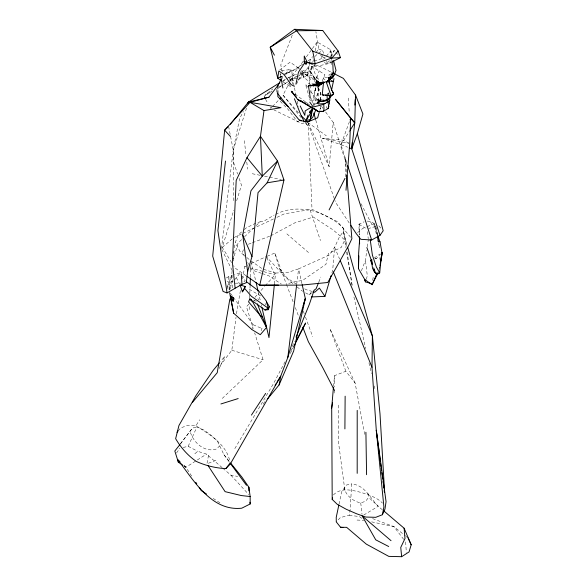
<?xml version="1.0" encoding="UTF-8"?>
<svg xmlns="http://www.w3.org/2000/svg" width="586" height="586" viewBox="0 0 586 586"><rect width="100%" height="100%" fill="white"/><g stroke="black" fill="none" stroke-linecap="round" stroke-linejoin="round"><path stroke-width="0.44" stroke-dasharray="2.93 2.2" d="M332.313 75.543L332.335 74.136L331.866 74.056L330.629 75.001L331.464 75.975M320.278 106.264L320.198 108.864L320.454 106.271M320.564 100.191L320.689 93.247L318.308 87.534M320.469 100.184L320.689 93.247L317.956 87.702M249.197 309.591L249.365 305.086M249.636 297.878L249.775 294.275M249.812 293.374L250.083 286.166M250.42 277.156L250.896 264.542M233.675 259.027L233.997 250.947M229.536 290.07L230.188 275.757L232.232 275.222M232.349 287.909L232.92 276.226M233.675 260.953L233.851 257.357L238.099 242.963L241.981 239.235M382.372 509.703C371.106 502.004 367.012 485.398 351.673 483.897L350.238 509.066L349.263 515.336L340.393 517.533L336.276 521.906M309.804 84.413L309.188 82.04L309.415 78.092L312.631 63.134M379.083 270.175L379.34 266.527M379.86 259.232L379.984 257.408M275.698 214.293C297.996 202.946 326.329 211.246 343.521 228.225L343.279 231.419L345.908 247.585M230.657 289.066L232.232 269.245M308.199 123.243L329.156 166.673L333.222 122.459L325.215 111.406M333.5 386.401L334.511 375.67L345.872 371.268L355.131 383.134L364.778 434.915M274.438 283.976L275.545 273.061L262.579 268.996L251.035 260.938M312.082 103.07L315.473 87.878L313.327 104.557M221.457 248.632L233.235 150.023L239.615 118.577L243.402 111.501M296.721 284.239L298.582 268.886L329.493 254.895L334.621 247.365L338.979 237.799L343.279 231.419L347.198 245.483M219.955 365.906L231.822 350.267L236.019 317.312M236.473 313.744L240.421 290.502M316.162 82.787L316.858 77.696L319.187 70.767M315.473 87.878L314.916 91.973L315.524 87.512M316.125 83.051L316.858 77.696M361.423 270.82L365.437 260.323L366.814 250.405M367.319 246.801L368.316 239.586M313.547 86.911L313.825 85.102M334.071 393.096L334.628 389.551M372.703 280.262L373.282 276.673M379.149 268.337L379.428 266.601M233.521 253.035L233.807 251.306M234.385 247.856L235.242 242.677L238.143 234.913L241.586 231.946M242.516 278.877L244.765 266.352L248.068 264.857M320.242 100.594L320.337 100.045L322.168 99.994M298.347 79.44L307.211 75.872L309.635 62.819M309.796 61.955L310.28 59.34L312.536 56.622M208.521 455.329L206.917 463.848L217.714 459.71M332.907 74.07L333.756 71.47L333.888 73.536M282.071 78.641L282.584 76.165M339.023 504.136L341.631 491.815L346.538 484.996L351.673 483.897M312.814 62.255L313.385 59.618M315.268 50.814L317.158 42.016L330.577 49.7L332.284 55.633M261.166 330.753L261.7 328.394L264.125 327.918M320.337 100.045L317.473 99.818L317.268 100.675L324.087 99.137M326.373 108.124L326.849 106.403M318.235 82.926L318.601 81.644L318.125 81.308L315.92 82.406L316.909 83.307L316.418 81.806L317.275 82.963L317.444 81.337L318 82.758L318.125 81.308L317.663 82.773M251.863 329.544L253.211 324.783L234.21 298.442M319.956 109.633L320.417 108.007M331.903 272.9L332.68 270.293L334.621 247.365L339.609 259.071M376.183 227.383L377.67 235.477L375.582 226.489L375.853 225.588M366.265 279.288L367.327 275.845L365.437 260.323M231.668 262.638L222.255 247.365L233.741 210.22M236.678 200.72L241.483 185.169L238.81 177.47M246.516 108.168L233.235 150.023L233.162 161.223L237.623 174.049M318.073 83.153L310.514 71.741L312.228 66.518L319.685 66.343L333.559 73.389M333.756 71.47L332.804 73.843L333.566 73.983M313.503 105.824L318.85 89.724L314.792 105.106L313.056 104.616M349.454 121.624L340.964 144.669L347.102 163.736M243.424 249.673L242.494 252.17L244.501 256.177M331.237 75.242L332.042 72.298L331.09 73.814L329.017 74.766L329.112 76.854M292.224 35.241L280.775 64.921L282.276 72.085M292.326 346.37L294.37 341.308M318.813 282.086L320.85 277.068M232.129 274.951L227.06 287.221L233.536 283.99M322.146 81.264L324.893 74.686L312.228 66.518L300.354 72.049M296.611 84.04L297.9 81.007M324.454 62.05L325.384 63.215L327.208 63.969L328.49 60.995M264.279 97.093L265.121 95.225L272.9 88.867M183.184 447.455L188.179 446.32L196.471 427.978L197.863 427.289L204.309 430.271L211.128 435.317L217.267 440.797L223.911 454.655L229.294 461.958M219.157 368.565L224.951 356.156L220.483 361.547M307.211 75.872L311.942 66.233M290.231 353.526L293.872 346.304M301.101 117.559L283.009 95.159L289.858 81.813M290.26 81.029L292.275 77.103L295.908 94.881M285.082 361.723L273.105 384.291L234.18 449.66M290.641 351.241L293.637 345.601M285.902 74.444L288.415 69.8L291.813 70.115L292.736 84.069M330.87 56.476L334.166 50.425L335.302 51.736M330.702 56.769L334.166 50.425M332.804 73.843L333.654 72.393L333.353 73.506M263.202 404.201L266.044 399.652M178.078 430.974L180.825 427.883L187.593 425.421L195.914 425.744L199.658 419.796M348.97 143.087L342.722 140.135L322.571 138.267L340.964 144.669L349.534 131.139M180.517 443.851L192.582 427.956L197.863 427.289M328.563 93.555L328.988 92.91L325.853 94.698M176.547 452.993L179.858 448.209M298.223 80.253L310.075 64.797M305.606 292.875L309.342 294.861L311.166 292.319M303.189 61.281L298.355 67.954L289.162 78.883M306.412 56.835L311.789 49.429M312.323 48.682L317.158 42.016M318.161 100.345L317.473 99.818L319.465 100.338M367.898 493.361L368.601 497.389L365.723 501.162L360.756 502.978C353.241 501.382 346.077 495.712 344.15 488.087M180.371 443.8L192.582 427.956M234.598 279.83L240.538 272.549L234.51 274.893M315.927 52.542L318.755 49.136L315.898 31.703M326.351 56.153L330.394 51.275L332.218 55.736M248.904 304.075L246.472 306.793L253.277 328.497M254.969 297.27L258.609 293.19M261.041 290.466L264.682 286.386M265.29 285.704L274.995 274.819L266.615 257.422M332.731 74.019L330.636 75.609M271.955 107.084L270.754 108.329L269.89 106.835M272.556 106.462L279.163 99.591M375.143 258.807L376.673 258.214L380.468 254.309M359.299 234.949L358.918 224.306L364.082 221.801M219.911 445.668L216.622 448.949C204.814 453.059 193.248 442.547 190.201 431.677M314.785 56.608L317.136 54.286M327.655 94.207L328.988 92.91M244.574 236.744L253.635 228.042M256.228 225.551L260.111 221.823L263.341 221.501L274.094 215.077M222.277 398.429L263.077 359.745L254.639 332.833M316.565 82.897L317.971 82.194M298.706 121.031L297.681 121.976L287.616 108.806L278.724 99.818M194.838 453.813L197.665 451.279L206.506 454.113L222.116 467.599M309.342 294.861L313.305 291.33M244.34 229.573L246.406 227.793L254.573 223.757L260.111 221.823M222.255 247.365L233.851 237.594L242.128 233.697M243.908 281.815L245.175 280.753L242.648 276.277M357.607 232.569L362.968 228.298L366.25 226.95M282.628 81.74L286.027 79.044M279.573 70.1L290.114 62.153L298.413 67.998L300.054 67.236M333.427 494.914C341.096 486.988 352.787 490.218 362.06 492.738C369.319 495.133 377.01 497.499 382.512 503.11M374.242 258.016L380.146 253.899M283.243 84.911L287.572 81.974L283.697 84.259M318.418 53.238L322.586 50.433L323.721 53.744M226.372 277.954L230.188 275.757M302.72 64.167L290.634 71.888L285.177 73.902M308.016 60.79L312.536 57.977M184.378 466.28L185.894 467.298L196.581 460.464M197.343 459.973L206.506 454.113M282.884 80.861L285.946 78.978M363.73 515.065L378.3 506.231L368.601 497.389M272.087 91.108L265.121 95.225L270.71 92.127M279.053 86.999L282.928 84.721M278.687 87.702L281.082 86.376M288.349 81.549L296.142 77.293M296.919 76.869L303.152 73.47L317.773 80.839L317.846 82.619M270.769 235.792L294.831 222.848L313.305 217.018L333.104 229.924L344.824 239.967L341.213 247.497L328.46 253.379L325.911 264.367L302.588 280.408L294.648 281.778L286.224 284.122M284.686 73.909L291.813 70.115M233.125 281.163L230.342 282.181L227.104 281.712M288.327 77.733L296.399 73.895M283.573 74.957L298.355 67.954L309.415 78.092M242.956 233.309L273.603 218.893M276.914 217.34L284.371 213.831L312.001 209.283L337.558 221.676L351.871 238.736M251.372 263.363L266.234 256.631L285.99 277.632L294.282 284.767M289.601 79.535L298.369 75.609M299.168 75.25L303.152 73.47L303.76 76.949L309.188 82.04M286.708 78.502L296.67 74.283M267.018 256.302L274.827 253.02L286.21 283.792M367.07 226.621L371.993 224.599L377.142 225.529M375.582 226.489L368.609 228.481M248.31 244.259L251.636 243.007M252.471 242.692L269.934 236.107M314.096 60.988L325.193 57.545M374.915 258.719L376.673 258.214M304.097 122.965L301.717 123.521L274.014 109.934M290.81 81.088L295 80.172M321.663 100.279L323.084 99.972M289.762 79.879L297.637 78.231M298.508 78.048L303.76 76.949L300.603 71.697M299.929 73.353L310.514 71.741L317.744 82.589M281.427 70.723L288.415 69.8M310.514 71.741L299.988 72.876L313.539 76.107L316.264 82.633M315.378 65.573L321.48 65.214L328.328 63.684L330.138 61.662L329.896 60.343M275.545 273.061L287.902 272.395L298.582 268.886L302.156 284.576M327.625 77.623L323.238 76.854L323.516 78.78L324.651 79.432A2.974 1.868 4.8 0 0 326.087 79.85M235.154 283.177L241.117 283.126M357.064 520.06L363.723 520.317M367.21 221.098C370.088 221.156 373.494 222.153 374.952 224.863M349.263 515.336L359.247 516.493L362.566 518.903M222.797 468.185L230.943 475.217L237.696 476.411M322.571 138.267L348.875 143.292M252.207 173.72L260.14 175.295M264.55 176.166L281.309 179.492M371.671 521.877L393.917 526.631L405.3 535.78M358.918 224.306L365.51 228.1M253.65 300.039L256.441 301.416L253.936 300.523M317.473 99.818L319.546 100.396M244.765 266.352L246.494 266.835M249.951 267.802L262.902 271.435M263.766 271.677L274.995 274.819M304.368 102.169L308.712 103.392M312.309 291.454L306.441 289.77L304.105 288.495M231.822 350.267L263.077 359.745M318.755 49.136L322.586 50.433M261.502 273.318L251.321 269.794L250.119 267.392M262.352 273.611L269.135 275.962L281.324 284.049M372.586 518.61L393.917 526.631L404.567 540.541M340.964 144.669L347.608 147.196M253.211 324.783L261.7 328.394M188.179 446.32L197.665 451.279M310.792 84.655L308.39 83.322L309.225 80.743L311.122 78.334A2.974 1.868 4.8 0 0 314.594 79.147A2.974 1.868 4.8 0 0 316.469 77.293L318.484 78.949L319.077 81.242M249.292 289.242L261.034 296.172M195.914 425.744C210.169 434.797 228.547 445.624 230.232 464.134M313.07 64.724L314.514 65.617M213.209 498.422L220.724 503.352M282.84 81.71L290.876 87.226L290.37 85.812M296.318 284.239L286.722 277.632L279.405 268.578L274.827 253.02M246.215 275.823L234.957 267.985L233.55 265.692M325.23 58.805L321.326 55.619M307.804 122.423L326.321 135.798M294.963 94.016L309.408 104.879M297.058 286.942L302.618 291.286M406.017 536.351L408.149 538.065M244.025 255.254L240.524 252.412L235.242 242.677M246.831 257.525L249.636 259.803M286.876 233.873L308.822 252.786M183.938 465.467L185.894 467.298L192.311 477.048M184.033 465.474L185.894 467.298M230.943 475.217L248.75 494.503M378.856 225.844L381.567 228.921M283.009 95.159L298.692 113.054M335.873 52.396L337.58 54.359M257.818 298.626L259.012 300.003M305.628 123.163L308.456 126.657L312.001 209.283M223.911 454.655L230.1 462.383M279.405 268.578L281.324 271.025M307.613 87.094L305.474 84.15L309.503 98.192M310.814 91.519L317.216 100.36M321.487 106.249L323.084 108.461M230.51 293.322L233.682 297.71M305.936 123.06L308.456 126.657M349.205 222.944L335.58 202.316L334.98 200.602M265.575 99.342L268.161 103.839M332.592 74.59L332.335 74.136L332.079 75.506L331.258 74.356L331.779 75.66M360.917 203.628L371.993 224.599M288.891 83.461L290.876 87.226M236.348 277.625L239.733 284.254M247.71 262.587L248.515 264.183M315.62 82.956L313.671 78.993L313.539 76.107M221.845 249.431L232.364 270.908M320.703 55.084L323.172 60.168M355.131 383.134L329.911 328.621L345.872 371.268M312.228 66.518L318.447 82.091M286.532 284.642L293.374 302.523M295.322 307.628L298.904 316.989M303.306 311.144L304.244 313.7M305.496 317.114L312.704 336.745M308.104 123.28L334.679 199.738M310.148 210.066L320.469 240.597M227.156 286.466L228.591 290.781M333.222 122.459L346.722 165.179M377.516 235.455L373.963 223.427L376.673 235.521M309.76 99.071L310.265 100.829M315.803 120.145L329.156 166.673M318.601 81.644L318.777 82.296M321.758 54.102L323.084 59.193M310.009 85.204L310.822 88.369L311.02 94.771M332.042 72.298L332.643 74.7M251.24 261.832L255.833 281.441M258.338 292.143L260.426 301.058M261.261 304.625L261.678 306.405M353.922 296.985L365.715 348.619M368.96 362.859L371.399 373.546M374.249 386.006L374.857 388.679M378.219 242.428L379.384 247.614L378.959 243.249M265.084 303.416L265.443 305.035M297.175 101.1L298.267 106.432M228.591 126.342L233.235 150.023L233.799 202.8M280.24 73.682L280.569 75.469M346.634 252.075L352.032 285.309M343.521 228.225L346.392 247.219M347.08 251.746L352.42 287.03M280.049 73.572L280.284 75.301M326.768 60.651L327.208 63.969M344.795 489.72L338.781 444.43L338.239 404.648M244.355 140.677L246.076 155.795M246.787 162.029L247.6 169.149M360.756 502.978L362.009 514.259M367.517 231.638L368.228 238.7M330.577 49.7L331.171 56.717M331.244 57.596L331.537 61.105M331.61 61.977L331.83 64.614M346.502 172.233L345.33 157.656L345.74 177.595M228.313 276.651L229.324 290.07M405.637 541.933L406.318 552.312M348.326 98.089L349.285 113.208M318.052 87.951L318.535 100.396M311.137 98.433L311.217 101.18M276.68 89.197L276.746 92.412M359.416 223.801L359.526 234.715M334.511 375.67L334.533 387.024"/><path stroke-width="0.88" d="M277.859 90.654L277.859 96.653L288.151 106.755M277.867 88.94L277.867 85.512L268.908 97.217L250.024 102.316L248.449 102.067L230.298 124.261M316.469 84.172L317.297 84.765L318.242 83.652L316.726 85.366L317.297 84.765L315.979 85.578L315.056 84.919L316.689 84.545L315.385 85.417L316.923 84.867L315.979 85.578M357.189 473.356L357.204 410.39M344.898 428.908L345.139 396.187M371.297 283.609L365.466 281.866L364.704 279.456L358.5 268.696L358.669 252.976L359.577 240.179M333.419 387.295L331.698 408.142L332.196 499.397L337.272 504.326L346.289 509.293L356.64 513.783L365.767 517.042L375.765 517.321L382.38 514.728L383.911 506.934L376.285 430.292L371.993 367.29L372.388 336.012L347.681 247.241M248.83 490.87L248.911 487.237L241.915 477.151L230.664 463.087M358.5 268.696L358.83 255.914M350.721 225.236L356.273 233.638L360.786 239.3L371.641 240.026L379.977 235.345L351.761 148.771L354.764 122.87L355.526 95.042L343.352 78.356L334.372 73.799M323.567 82.128L322.227 94.764L328.277 95.474L330.585 96.346L332.357 95.335L333.668 93.709L331.603 89.929L329.295 82.802L328.878 77.792M320.689 82.392L314.616 85.153L308.448 85.864L310.331 98.25M250.112 285.265L250.39 278.057M372.125 283.858L372.088 284.715L364.704 279.456M319.429 101.026L318.484 104.022L325.032 103.546L329.72 100.88L329.889 97.877M332.797 75.704L332.621 78.158L333.273 75.623M349.271 147.826L351.761 148.771L352.208 142.398M354.83 105.062L355.211 99.598M355.402 96.866L355.526 95.042L362.917 113.999L357.335 133.674L351.761 148.771M315.795 84.765L311.686 85.776L316.066 84.736L320.586 82.501M346.004 190.282L349.747 143.46L350.677 118.262L335.382 99.195L354.764 122.87L350.01 130.385M251.995 256.492L258.023 192.633L267.128 182.817L277.544 161.062L260.455 136.304L263.993 110.586L250.024 102.316L224.636 130.151L212.703 256.104L223.061 291.447L227.06 292.919L241.981 284.335L246.274 282.738L247.629 271.567L251.995 256.492L242.721 235.037L250.947 190.787L262.286 176.137L277.544 161.062L283.954 180.019L259.723 285.228L301.424 285.104L327.75 282.496L348.648 245.593L351.871 238.736L346.722 174.965M274.343 284.884L268.974 337.609L261.883 307.298M323.443 82.003L324.183 82.311L329.2 80.817L329.347 78.356L330.46 76.305L330.196 77.982L328.849 78.839L328.592 80.311L326.57 82.773L330.965 95.562L330.585 96.346L328.109 95.013L325.171 95.122M225.478 161.062L217.911 230.628L227.06 292.919M219.362 362.895L213.216 370.315L195.863 395.77L178.95 425.495L175.639 438.68C180.884 447.638 187.828 455.622 196.435 461.497C205.723 465.599 215.677 468.17 225.837 468.573L230.232 464.134L280.738 376.175L287.836 357.365L296.611 285.14M308.99 121.712L310.346 119.632L312.821 108.08M331.698 408.142L332.533 402.831M229.873 298.97L217.23 372.703L192.42 402.414M379.97 265.751L382.365 252.354L381.684 253.797M233.719 297.959L230.313 295.959L233.103 301.285L233.719 297.959L230.313 295.959L233.646 313.195L251.863 329.544L260.279 334.687L266.549 327.442L257.364 303.863M267.743 398.692L279.104 384.921L280.738 376.175L276.944 382.233M305.321 122.005L306.192 120.445L310.346 119.632L311.532 111.245M380.651 261.195L382.365 252.354M324.183 82.311L323.399 83.468L322.967 82.187L321.611 83.871L322.058 83.666L322.556 82.377L321.611 83.871L317.392 85.322L314.836 85.732L313.598 85.146L318.301 83.805L316.389 84.567L318.161 83.717L316.543 84.23M331.464 90.566L333.998 78.539M338.84 505.015L336.232 517.335L336.276 521.906L340.569 527.275L342.935 527.488M295.908 84.172L298.464 72.21L304.339 63.442L304.244 55.992L307.276 62.387L312.345 64.277M310.053 111.01L309.598 112.776L312.316 108.198M329.303 97.62L328.936 99.005L327.493 100.719L319.297 101.664L318.491 101.503L318.432 100.814M326.57 82.773L326.878 81.637L328.592 80.311L329.347 78.356L328.746 77.352L328.849 78.839M329.2 80.817L329.442 79.938L333.742 75.784L336.02 70.415L333.617 60.834M314.836 85.732L317.678 85.534L318.843 84.802L319.377 82.875L321.978 83.256L322.49 82.677L319.37 83.036M332.196 499.397L332.606 497.902M332.328 76.261L332.02 77.381L331.002 77.608M319.502 111.259L317.656 117.764L310.924 120.672L306.097 121.998L299.732 120.086M311.415 296.948L324.944 296.391L331.134 275.515M319.355 111.252L323.179 111.369L328.043 108.6L328.863 105.846M287.836 357.365L305.335 298.523L302.156 284.576M383.727 510.86L404.098 528.213L411.182 544.782L409.057 551.917L401.637 556.7L388.774 556.37L366.272 544.108L346.634 527.334L340.569 527.275M262.279 316.909L259.898 315.012L248.552 301.863L249.768 299.043L265.07 310.016L268.359 309.672L269.311 306.522L266.337 301.556M303.204 305.526L305.335 298.523L293.637 351.109L279.104 384.921M247.9 103.81L248.449 102.067L279.822 82.743M244.611 288.422L245.219 286.51L240.106 284.986L242.428 291.835L244.611 288.422L251.387 296.311L268.227 308.265L268.359 309.672M314.514 65.617L315.151 63.691L312.77 51.187L296.626 30.758L294.509 29.3L270.212 47.276L277.72 78.194L281.375 80.7M313.964 290.737L309.386 304.2L296.077 337.096M308.024 115.068L306.192 120.445L307.621 122.437M319.297 101.664L318.169 102.433L318.601 101.305L316.945 103.517L318.601 101.305L322.864 101.18L328.482 99.019L330.834 96.646M350.069 119.947L350.677 118.262L354.764 122.87M332.313 76.598L332.02 77.381L330.76 77.857M328.043 108.6L328.79 106.703L327.984 102.008L329.72 100.88M318.476 282.921L316.103 288.766L313.986 290.29M315.861 109.736L312.748 117.251L310.346 119.632M323.179 111.369L323.999 109.428L323.75 104.411L325.105 103.246M376.527 274.504L372.088 284.715L377.391 274.292M382.38 514.728L384.973 509.044L386.057 501.682L376.285 430.292L380.409 461.79M331.881 77.11L332.24 76.356M246.977 157.693L262.286 176.137L260.455 136.304L246.977 157.693L236.195 180.437L232.386 262.345L235.118 288.078M277.427 86.801L280.884 79.637M318.293 83.359L317.085 84.78L316.228 84.816L317.216 84.472L318.044 83.227L317.575 84.428L316.601 84.911L316.015 84.494L316.916 84.018L317.085 84.78L318.293 83.359L316.601 84.911L316.008 84.01M329.098 209.898L344.971 178.371M294.275 345.506L305.606 323.033L296.201 340.766M242.428 291.835L245.219 286.51M247.607 103.634L248.449 102.067L268.908 97.217M329.01 80.685L329.295 82.802L329.01 80.685L329.442 79.938L333.742 75.784M312.565 109.838L306.192 120.445L301.219 115.838L294.399 98.726M275.054 385.266L275.999 383.749M265.07 310.016L268.227 308.265L269.311 306.522M251.438 415.1L265.656 393.404M304.339 63.442L306.09 64.123L307.276 62.387L308.91 62.585M379.977 235.345L383.193 230.767L357.335 133.674M327.999 81L329.442 79.938L328.761 79.703M318.843 84.802L320.22 83.007L321.458 82.824L318.843 84.802L321.978 83.256M225.837 468.573L229.99 463.277M179.946 444.562L174.818 451.008L178.334 462.2L182.869 465.262M313.598 85.146L317.392 85.322L319.377 82.875M317.429 83.249L318.008 83.93L316.601 84.911L317.942 83.344M294.509 29.3L322.732 30.516L338.122 50.997L331.866 58.073L315.151 63.691L307.276 62.387L304.024 61.266L306.09 64.123M176.979 432.212L178.078 430.974M329.42 98.082L327.86 99.803L322.783 101.107M279.764 98.968L280.965 97.723L277.273 93.079M372.308 264.682L370.55 260.587L371.414 259.737L372.3 263.253M227.932 126.979L224.636 130.151L230.43 136.487M322.967 82.187L317.685 87.116L322.49 82.677M316.726 85.366L318.176 84.032M331.434 77.821L333.236 76.297L334.914 73.353M316.579 86.017L317.693 85.204M316.601 84.911L317.216 84.472L316.015 84.494M328.739 80.37L327.655 80.619L332.987 81.542L331.537 80.568M311.847 106.879L305.225 110.857L304.801 115.376L300.208 105.993M373.678 267.868L375.597 273.157L377.208 274.277L379.691 272.908L381.801 251.87L380.006 241.666L378.087 241.073L377.67 235.477L379.97 241.945M248.911 487.237L250.149 496.54L250.193 503.96L241.747 508.201C211.378 511.446 193.776 480.564 178.071 459.959L178.334 462.2M329.94 62.878L340.422 57.633L338.122 50.997M281.807 76.319L277.72 78.194L278.797 71.067L283.895 74.334L291.015 84.516L294.377 86.347M314.616 85.153L318.161 83.717M370.55 260.587L372.081 259.994M311.686 85.776L314.924 84.743M220.907 403.959L238.172 398.568M315.883 84.223L322.432 82.216L315.883 84.223L312.089 84.032M326.519 102.44L327.984 102.008M323.75 104.411L313.232 106.989L309.76 102.118M316.396 84.201L318.301 83.805M263.993 110.586L281.002 107.685L250.024 102.316M267.128 182.817L283.954 180.019M308.448 85.864L312.741 85.263M318.491 101.503L320.11 101.4M375.597 273.157L379.691 272.908L376.373 267.018L372.388 255.093L370.22 239.733M340.422 57.633L331.866 58.073L312.77 51.187M312.997 292.246L314.821 292.172L319.392 288.092L324.944 296.391M329.911 95.415L328.277 95.474L328.109 95.013L330.965 95.562L333.668 93.709L332.804 92.346M322.732 30.516L296.626 30.758L270.212 47.276L274.431 55.172M278.401 285.089L259.723 285.228L246.97 276.343M321.809 111.443L318.073 111.399L297.666 99.466L291.352 91.299L292.802 92.39M328.592 80.311L329.142 80.348M250.149 496.54L241.322 495.551L225.112 491.654L207.905 465.35M266.549 327.442L253.035 302.42L249.768 299.043L251.321 299.439M298.281 100.448L301.761 101.429M249.768 299.043L251.438 299.636M322.227 94.764L323.728 95.342M378.087 241.073L379.34 241.652M297.666 99.466L302.383 101.759M301.27 120.987L299.094 119.91L280.965 97.723M388.723 546.526L375.736 539.831L362.199 515.988L391.045 540.68M206.455 493.991L201.196 490.533L199.218 487.537M314.462 108.681L318.073 111.399L300.435 100.558M246.589 281.822L258.609 290.868L266.264 300.94L268.227 308.265M371.414 259.737L372.528 268.3L374.505 272.05L377.208 274.277M178.071 459.959L180.027 461.797M292.582 92.522L291.352 91.299L296.384 97.166M230.364 463.423L246.501 485.34M195.768 482.293L196.75 483.787M264.279 97.093L265.143 98.594M301.219 115.838L304.075 121.236M334.54 390.518L322.732 367.612L308.346 341.675L302.808 327.208M377.516 236.744L378.534 238.89L377.772 236.312M408.149 538.065L411.182 544.782M340.327 260.748L372.388 336.012L379.999 413.782L384.606 492.35M333.361 271.977L371.993 367.29M364.536 279.317L365.466 281.866M366.873 247.526L371.729 261.437M332.416 91.006L332.833 92.2M347.659 165.472L371.641 240.026M329.083 95.181L329.852 97.62M313.788 113.12L315.554 119.266M373.846 269.413L374.505 272.05M256.045 282.335L258.126 291.249M229.631 292.744L233.646 313.195M280.738 76.363L282.892 87.995M249.929 502.239L250.193 503.96M242.721 235.037L247.629 271.567M380.644 463.592L381.003 466.288M381.237 468.089L381.589 470.792M381.823 472.587L382.175 475.29M382.416 477.092L382.651 478.894M383.002 481.589L383.237 483.391M383.596 486.087L383.83 487.889M384.182 490.592L384.416 492.394M232.708 297.644L233.103 301.285M329.207 100.477L329.61 104.271M401.637 556.7L400.751 547.419L404.999 538.549L404.098 528.213M241.249 273.772L241.981 284.335M327.025 95.232L327.281 99.085M332.709 60.885L333.141 71.463M359.365 236.722L359.614 243.813M365.906 432.27L366.58 474.697"/></g></svg>
